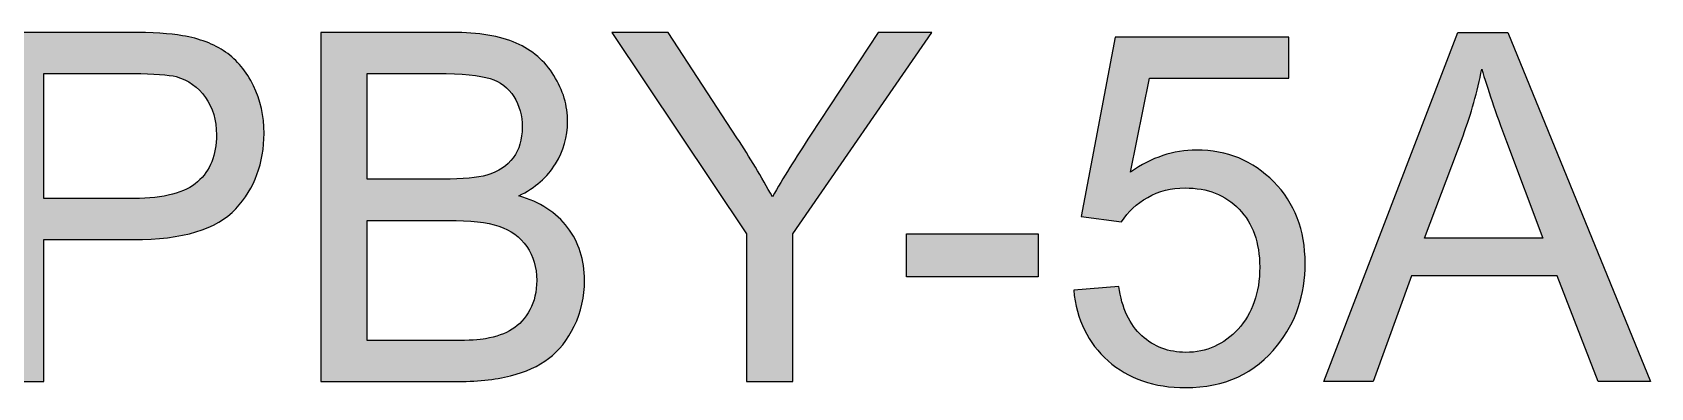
# Model space of a CAD drawing. Extents: x 65 to 351, y 40 to 244.
# Drawn here: x 104.8 to 125.87, y 239.18 to 243.8 of the extents above; entities that cross this region are included whole.
import ezdxf

# ---------------------------------------------------------------- set-up
doc = ezdxf.new("R2010")
doc.units = 0
doc.header["$MEASUREMENT"] = 0
doc.layers.add('TITLE', color=7, linetype='CONTINUOUS')

# ---------------------------------------------------------------- blocks, each defined once
blk = doc.blocks.new('BLOCK_28')
at = {"layer": 'TITLE'}
h = blk.add_hatch(color=7, dxfattribs=at)
h.dxf.hatch_style = 2
edge = h.paths.add_edge_path()
edge.add_spline(control_points=[(104.35, 239.259), (104.35, 239.259), (104.35, 243.804), (104.35, 243.804), (104.35, 243.804), (106.064, 243.804), (106.064, 243.804), (106.366, 243.804), (106.596, 243.79), (106.756, 243.761), (106.979, 243.724), (107.166, 243.653), (107.317, 243.548), (107.468, 243.444), (107.589, 243.298), (107.681, 243.11), (107.773, 242.922), (107.819, 242.715), (107.819, 242.49), (107.819, 242.103), (107.696, 241.776), (107.45, 241.508), (107.204, 241.241), (106.76, 241.107), (106.117, 241.107), (106.117, 241.107), (104.951, 241.107), (104.951, 241.107), (104.951, 241.107), (104.951, 239.259), (104.951, 239.259), (104.951, 239.259), (104.35, 239.259), (104.35, 239.259)], knot_values=[0, 0, 0, 0, 1, 1, 1, 2, 2, 2, 3, 3, 3, 4, 4, 4, 5, 5, 5, 6, 6, 6, 7, 7, 7, 8, 8, 8, 9, 9, 9, 10, 10, 10, 11, 11, 11, 11], degree=3, periodic=1)
edge = h.paths.add_edge_path()
edge.add_spline(control_points=[(104.951, 241.643), (104.951, 241.643), (106.126, 241.643), (106.126, 241.643), (106.515, 241.643), (106.791, 241.715), (106.954, 241.86), (107.117, 242.005), (107.199, 242.208), (107.199, 242.471), (107.199, 242.661), (107.151, 242.824), (107.055, 242.959), (106.959, 243.095), (106.832, 243.184), (106.675, 243.228), (106.574, 243.254), (106.387, 243.268), (106.114, 243.268), (106.114, 243.268), (104.951, 243.268), (104.951, 243.268), (104.951, 243.268), (104.951, 241.643), (104.951, 241.643)], knot_values=[0, 0, 0, 0, 1, 1, 1, 2, 2, 2, 3, 3, 3, 4, 4, 4, 5, 5, 5, 6, 6, 6, 7, 7, 7, 8, 8, 8, 8], degree=3, periodic=1)
h = blk.add_hatch(color=7, dxfattribs=at)
h.dxf.hatch_style = 2
edge = h.paths.add_edge_path()
edge.add_spline(control_points=[(108.56, 239.259), (108.56, 239.259), (108.56, 243.804), (108.56, 243.804), (108.56, 243.804), (110.265, 243.804), (110.265, 243.804), (110.613, 243.804), (110.891, 243.758), (111.101, 243.666), (111.311, 243.574), (111.475, 243.433), (111.594, 243.241), (111.713, 243.05), (111.772, 242.85), (111.772, 242.642), (111.772, 242.447), (111.72, 242.264), (111.614, 242.093), (111.509, 241.921), (111.35, 241.783), (111.137, 241.677), (111.412, 241.597), (111.623, 241.459), (111.771, 241.265), (111.919, 241.071), (111.992, 240.841), (111.992, 240.577), (111.992, 240.364), (111.948, 240.166), (111.858, 239.983), (111.768, 239.8), (111.657, 239.659), (111.524, 239.56), (111.392, 239.46), (111.226, 239.385), (111.027, 239.335), (110.827, 239.284), (110.583, 239.259), (110.293, 239.259), (110.293, 239.259), (108.56, 239.259), (108.56, 239.259)], knot_values=[0, 0, 0, 0, 1, 1, 1, 2, 2, 2, 3, 3, 3, 4, 4, 4, 5, 5, 5, 6, 6, 6, 7, 7, 7, 8, 8, 8, 9, 9, 9, 10, 10, 10, 11, 11, 11, 12, 12, 12, 13, 13, 13, 14, 14, 14, 14], degree=3, periodic=1)
edge = h.paths.add_edge_path()
edge.add_spline(control_points=[(109.162, 241.894), (109.162, 241.894), (110.145, 241.894), (110.145, 241.894), (110.411, 241.894), (110.602, 241.912), (110.718, 241.947), (110.871, 241.992), (110.986, 242.068), (111.064, 242.173), (111.141, 242.279), (111.18, 242.411), (111.18, 242.57), (111.18, 242.721), (111.144, 242.854), (111.072, 242.969), (110.999, 243.083), (110.896, 243.162), (110.762, 243.204), (110.627, 243.247), (110.397, 243.268), (110.07, 243.268), (110.07, 243.268), (109.162, 243.268), (109.162, 243.268), (109.162, 243.268), (109.162, 241.894), (109.162, 241.894)], knot_values=[0, 0, 0, 0, 1, 1, 1, 2, 2, 2, 3, 3, 3, 4, 4, 4, 5, 5, 5, 6, 6, 6, 7, 7, 7, 8, 8, 8, 9, 9, 9, 9], degree=3, periodic=1)
edge = h.paths.add_edge_path()
edge.add_spline(control_points=[(109.162, 239.795), (109.162, 239.795), (110.293, 239.795), (110.293, 239.795), (110.488, 239.795), (110.624, 239.802), (110.703, 239.817), (110.841, 239.842), (110.957, 239.883), (111.05, 239.941), (111.143, 239.999), (111.219, 240.083), (111.279, 240.194), (111.339, 240.304), (111.369, 240.432), (111.369, 240.577), (111.369, 240.746), (111.326, 240.893), (111.239, 241.018), (111.152, 241.143), (111.032, 241.231), (110.878, 241.282), (110.724, 241.333), (110.502, 241.358), (110.213, 241.358), (110.213, 241.358), (109.162, 241.358), (109.162, 241.358), (109.162, 241.358), (109.162, 239.795), (109.162, 239.795)], knot_values=[0, 0, 0, 0, 1, 1, 1, 2, 2, 2, 3, 3, 3, 4, 4, 4, 5, 5, 5, 6, 6, 6, 7, 7, 7, 8, 8, 8, 9, 9, 9, 10, 10, 10, 10], degree=3, periodic=1)
h = blk.add_hatch(color=7, dxfattribs=at)
h.dxf.hatch_style = 2
edge = h.paths.add_edge_path()
edge.add_spline(control_points=[(114.101, 239.259), (114.101, 239.259), (114.101, 241.184), (114.101, 241.184), (114.101, 241.184), (112.349, 243.804), (112.349, 243.804), (112.349, 243.804), (113.081, 243.804), (113.081, 243.804), (113.081, 243.804), (113.977, 242.434), (113.977, 242.434), (114.142, 242.177), (114.296, 241.921), (114.439, 241.665), (114.575, 241.903), (114.741, 242.17), (114.935, 242.468), (114.935, 242.468), (115.815, 243.804), (115.815, 243.804), (115.815, 243.804), (116.516, 243.804), (116.516, 243.804), (116.516, 243.804), (114.702, 241.184), (114.702, 241.184), (114.702, 241.184), (114.702, 239.259), (114.702, 239.259), (114.702, 239.259), (114.101, 239.259), (114.101, 239.259)], knot_values=[0, 0, 0, 0, 1, 1, 1, 2, 2, 2, 3, 3, 3, 4, 4, 4, 5, 5, 5, 6, 6, 6, 7, 7, 7, 8, 8, 8, 9, 9, 9, 10, 10, 10, 11, 11, 11, 11], degree=3, periodic=1)
h = blk.add_hatch(color=7, dxfattribs=at)
h.dxf.hatch_style = 2
h.paths.add_polyline_path([(121.62, 239.259), (123.365, 243.804), (124.013, 243.804), (125.874, 239.259), (125.189, 239.259), (124.658, 240.635), (122.758, 240.635), (122.259, 239.259)])
edge = h.paths.add_edge_path()
edge.add_spline(control_points=[(122.931, 241.125), (122.931, 241.125), (124.472, 241.125), (124.472, 241.125), (124.472, 241.125), (123.998, 242.384), (123.998, 242.384), (123.853, 242.767), (123.746, 243.081), (123.675, 243.327), (123.618, 243.035), (123.536, 242.746), (123.431, 242.459), (123.431, 242.459), (122.931, 241.125), (122.931, 241.125)], knot_values=[0, 0, 0, 0, 1, 1, 1, 2, 2, 2, 3, 3, 3, 4, 4, 4, 5, 5, 5, 5], degree=3, periodic=1)
h = blk.add_hatch(color=7, dxfattribs=at)
h.dxf.hatch_style = 2
edge = h.paths.add_edge_path()
edge.add_spline(control_points=[(118.361, 240.449), (118.361, 240.449), (118.947, 240.499), (118.947, 240.499), (118.99, 240.214), (119.091, 239.999), (119.249, 239.856), (119.408, 239.712), (119.598, 239.64), (119.821, 239.64), (120.09, 239.64), (120.318, 239.741), (120.504, 239.944), (120.69, 240.147), (120.783, 240.415), (120.783, 240.75), (120.783, 241.069), (120.693, 241.32), (120.514, 241.504), (120.336, 241.688), (120.102, 241.78), (119.812, 241.78), (119.632, 241.78), (119.47, 241.739), (119.325, 241.657), (119.181, 241.575), (119.067, 241.47), (118.984, 241.339), (118.984, 241.339), (118.46, 241.407), (118.46, 241.407), (118.46, 241.407), (118.901, 243.742), (118.901, 243.742), (118.901, 243.742), (121.161, 243.742), (121.161, 243.742), (121.161, 243.742), (121.161, 243.209), (121.161, 243.209), (121.161, 243.209), (119.347, 243.209), (119.347, 243.209), (119.347, 243.209), (119.102, 241.987), (119.102, 241.987), (119.375, 242.177), (119.661, 242.273), (119.961, 242.273), (120.358, 242.273), (120.693, 242.135), (120.966, 241.86), (121.238, 241.585), (121.375, 241.232), (121.375, 240.8), (121.375, 240.388), (121.255, 240.033), (121.015, 239.733), (120.724, 239.365), (120.326, 239.181), (119.821, 239.181), (119.408, 239.181), (119.071, 239.297), (118.809, 239.529), (118.548, 239.76), (118.398, 240.067), (118.361, 240.449)], knot_values=[0, 0, 0, 0, 1, 1, 1, 2, 2, 2, 3, 3, 3, 4, 4, 4, 5, 5, 5, 6, 6, 6, 7, 7, 7, 8, 8, 8, 9, 9, 9, 10, 10, 10, 11, 11, 11, 12, 12, 12, 13, 13, 13, 14, 14, 14, 15, 15, 15, 16, 16, 16, 17, 17, 17, 18, 18, 18, 19, 19, 19, 20, 20, 20, 21, 21, 21, 22, 22, 22, 22], degree=3, periodic=1)
h = blk.add_hatch(color=7, dxfattribs=at)
h.dxf.hatch_style = 2
h.paths.add_polyline_path([(116.184, 240.623), (116.184, 241.184), (117.899, 241.184), (117.899, 240.623)])
for points in [[(121.62, 239.259), (123.365, 243.804), (124.013, 243.804), (125.874, 239.259), (125.189, 239.259), (124.658, 240.635), (122.758, 240.635), (122.259, 239.259), (121.62, 239.259)], [(116.184, 240.623), (116.184, 241.184), (117.899, 241.184), (117.899, 240.623), (116.184, 240.623)]]:
    blk.add_lwpolyline(points, dxfattribs=at)
for points, knots in [([(104.35, 239.259), (104.35, 239.259), (104.35, 243.804), (104.35, 243.804), (104.35, 243.804), (106.064, 243.804), (106.064, 243.804), (106.366, 243.804), (106.596, 243.79), (106.756, 243.761), (106.979, 243.724), (107.166, 243.653), (107.317, 243.548), (107.468, 243.444), (107.589, 243.298), (107.681, 243.11), (107.773, 242.922), (107.819, 242.715), (107.819, 242.49), (107.819, 242.103), (107.696, 241.776), (107.45, 241.508), (107.204, 241.241), (106.76, 241.107), (106.117, 241.107), (106.117, 241.107), (104.951, 241.107), (104.951, 241.107), (104.951, 241.107), (104.951, 239.259), (104.951, 239.259), (104.951, 239.259), (104.35, 239.259), (104.35, 239.259)], [0, 0, 0, 0, 1, 1, 1, 2, 2, 2, 3, 3, 3, 4, 4, 4, 5, 5, 5, 6, 6, 6, 7, 7, 7, 8, 8, 8, 9, 9, 9, 10, 10, 10, 11, 11, 11, 11]), ([(108.56, 239.259), (108.56, 239.259), (108.56, 243.804), (108.56, 243.804), (108.56, 243.804), (110.265, 243.804), (110.265, 243.804), (110.613, 243.804), (110.891, 243.758), (111.101, 243.666), (111.311, 243.574), (111.475, 243.433), (111.594, 243.241), (111.713, 243.05), (111.772, 242.85), (111.772, 242.642), (111.772, 242.447), (111.72, 242.264), (111.614, 242.093), (111.509, 241.921), (111.35, 241.783), (111.137, 241.677), (111.412, 241.597), (111.623, 241.459), (111.771, 241.265), (111.919, 241.071), (111.992, 240.841), (111.992, 240.577), (111.992, 240.364), (111.948, 240.166), (111.858, 239.983), (111.768, 239.8), (111.657, 239.659), (111.524, 239.56), (111.392, 239.46), (111.226, 239.385), (111.027, 239.335), (110.827, 239.284), (110.583, 239.259), (110.293, 239.259), (110.293, 239.259), (108.56, 239.259), (108.56, 239.259)], [0, 0, 0, 0, 1, 1, 1, 2, 2, 2, 3, 3, 3, 4, 4, 4, 5, 5, 5, 6, 6, 6, 7, 7, 7, 8, 8, 8, 9, 9, 9, 10, 10, 10, 11, 11, 11, 12, 12, 12, 13, 13, 13, 14, 14, 14, 14]), ([(114.101, 239.259), (114.101, 239.259), (114.101, 241.184), (114.101, 241.184), (114.101, 241.184), (112.349, 243.804), (112.349, 243.804), (112.349, 243.804), (113.081, 243.804), (113.081, 243.804), (113.081, 243.804), (113.977, 242.434), (113.977, 242.434), (114.142, 242.177), (114.296, 241.921), (114.439, 241.665), (114.575, 241.903), (114.741, 242.17), (114.935, 242.468), (114.935, 242.468), (115.815, 243.804), (115.815, 243.804), (115.815, 243.804), (116.516, 243.804), (116.516, 243.804), (116.516, 243.804), (114.702, 241.184), (114.702, 241.184), (114.702, 241.184), (114.702, 239.259), (114.702, 239.259), (114.702, 239.259), (114.101, 239.259), (114.101, 239.259)], [0, 0, 0, 0, 1, 1, 1, 2, 2, 2, 3, 3, 3, 4, 4, 4, 5, 5, 5, 6, 6, 6, 7, 7, 7, 8, 8, 8, 9, 9, 9, 10, 10, 10, 11, 11, 11, 11]), ([(118.361, 240.449), (118.361, 240.449), (118.947, 240.499), (118.947, 240.499), (118.99, 240.214), (119.091, 239.999), (119.249, 239.856), (119.408, 239.712), (119.598, 239.64), (119.821, 239.64), (120.09, 239.64), (120.318, 239.741), (120.504, 239.944), (120.69, 240.147), (120.783, 240.415), (120.783, 240.75), (120.783, 241.069), (120.693, 241.32), (120.514, 241.504), (120.336, 241.688), (120.102, 241.78), (119.812, 241.78), (119.632, 241.78), (119.47, 241.739), (119.325, 241.657), (119.181, 241.575), (119.067, 241.47), (118.984, 241.339), (118.984, 241.339), (118.46, 241.407), (118.46, 241.407), (118.46, 241.407), (118.901, 243.742), (118.901, 243.742), (118.901, 243.742), (121.161, 243.742), (121.161, 243.742), (121.161, 243.742), (121.161, 243.209), (121.161, 243.209), (121.161, 243.209), (119.347, 243.209), (119.347, 243.209), (119.347, 243.209), (119.102, 241.987), (119.102, 241.987), (119.375, 242.177), (119.661, 242.273), (119.961, 242.273), (120.358, 242.273), (120.693, 242.135), (120.966, 241.86), (121.238, 241.585), (121.375, 241.232), (121.375, 240.8), (121.375, 240.388), (121.255, 240.033), (121.015, 239.733), (120.724, 239.365), (120.326, 239.181), (119.821, 239.181), (119.408, 239.181), (119.071, 239.297), (118.809, 239.529), (118.548, 239.76), (118.398, 240.067), (118.361, 240.449)], [0, 0, 0, 0, 1, 1, 1, 2, 2, 2, 3, 3, 3, 4, 4, 4, 5, 5, 5, 6, 6, 6, 7, 7, 7, 8, 8, 8, 9, 9, 9, 10, 10, 10, 11, 11, 11, 12, 12, 12, 13, 13, 13, 14, 14, 14, 15, 15, 15, 16, 16, 16, 17, 17, 17, 18, 18, 18, 19, 19, 19, 20, 20, 20, 21, 21, 21, 22, 22, 22, 22]), ([(104.951, 241.643), (104.951, 241.643), (106.126, 241.643), (106.126, 241.643), (106.515, 241.643), (106.791, 241.715), (106.954, 241.86), (107.117, 242.005), (107.199, 242.208), (107.199, 242.471), (107.199, 242.661), (107.151, 242.824), (107.055, 242.959), (106.959, 243.095), (106.832, 243.184), (106.675, 243.228), (106.574, 243.254), (106.387, 243.268), (106.114, 243.268), (106.114, 243.268), (104.951, 243.268), (104.951, 243.268), (104.951, 243.268), (104.951, 241.643), (104.951, 241.643)], [0, 0, 0, 0, 1, 1, 1, 2, 2, 2, 3, 3, 3, 4, 4, 4, 5, 5, 5, 6, 6, 6, 7, 7, 7, 8, 8, 8, 8]), ([(109.162, 241.894), (109.162, 241.894), (110.145, 241.894), (110.145, 241.894), (110.411, 241.894), (110.602, 241.912), (110.718, 241.947), (110.871, 241.992), (110.986, 242.068), (111.064, 242.173), (111.141, 242.279), (111.18, 242.411), (111.18, 242.57), (111.18, 242.721), (111.144, 242.854), (111.072, 242.969), (110.999, 243.083), (110.896, 243.162), (110.762, 243.204), (110.627, 243.247), (110.397, 243.268), (110.07, 243.268), (110.07, 243.268), (109.162, 243.268), (109.162, 243.268), (109.162, 243.268), (109.162, 241.894), (109.162, 241.894)], [0, 0, 0, 0, 1, 1, 1, 2, 2, 2, 3, 3, 3, 4, 4, 4, 5, 5, 5, 6, 6, 6, 7, 7, 7, 8, 8, 8, 9, 9, 9, 9]), ([(122.931, 241.125), (122.931, 241.125), (124.472, 241.125), (124.472, 241.125), (124.472, 241.125), (123.998, 242.384), (123.998, 242.384), (123.853, 242.767), (123.746, 243.081), (123.675, 243.327), (123.618, 243.035), (123.536, 242.746), (123.431, 242.459), (123.431, 242.459), (122.931, 241.125), (122.931, 241.125)], [0, 0, 0, 0, 1, 1, 1, 2, 2, 2, 3, 3, 3, 4, 4, 4, 5, 5, 5, 5]), ([(109.162, 239.795), (109.162, 239.795), (110.293, 239.795), (110.293, 239.795), (110.488, 239.795), (110.624, 239.802), (110.703, 239.817), (110.841, 239.842), (110.957, 239.883), (111.05, 239.941), (111.143, 239.999), (111.219, 240.083), (111.279, 240.194), (111.339, 240.304), (111.369, 240.432), (111.369, 240.577), (111.369, 240.746), (111.326, 240.893), (111.239, 241.018), (111.152, 241.143), (111.032, 241.231), (110.878, 241.282), (110.724, 241.333), (110.502, 241.358), (110.213, 241.358), (110.213, 241.358), (109.162, 241.358), (109.162, 241.358), (109.162, 241.358), (109.162, 239.795), (109.162, 239.795)], [0, 0, 0, 0, 1, 1, 1, 2, 2, 2, 3, 3, 3, 4, 4, 4, 5, 5, 5, 6, 6, 6, 7, 7, 7, 8, 8, 8, 9, 9, 9, 10, 10, 10, 10])]:
    blk.add_open_spline(points, degree=3, knots=knots, dxfattribs=at)

msp = doc.modelspace()

# ---------------------------------------------------------------- block references
at = {"layer": 'TITLE'}
msp.add_blockref('BLOCK_28', (0, 0), dxfattribs=at)

doc.saveas('drawing.dxf')
